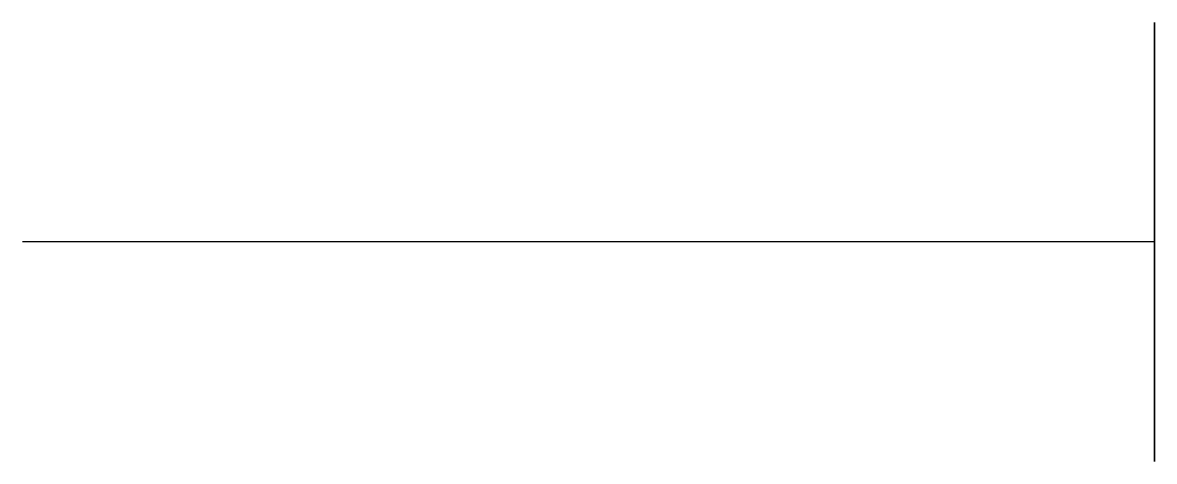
# Model space of a CAD drawing. Header units: centimetres. Extents: x 3241.6 to 3255, y 1504 to 1509.2.
import ezdxf

# ---------------------------------------------------------------- set-up
doc = ezdxf.new("R2010")
doc.units = ezdxf.units.CM
doc.layers.add('ManerExterior', color=250, linetype='Continuous')

msp = doc.modelspace()

# ---------------------------------------------------------------- linework, layer by layer
at = {"layer": 'ManerExterior', "extrusion": (-1, 0, 6.12323e-17)}
msp.add_line((3255.003, 1506.645, 2.398), (3241.603, 1506.645, 2.398), dxfattribs=at)
at = {"layer": 'ManerExterior', "extrusion": (0, -1, 0)}
msp.add_line((3241.603, 1506.645, 2.398), (3241.603, 1506.645, 5.398), dxfattribs=at)
msp.add_lwpolyline([(3241.603, 5.398), (3243.29, 5.567), (3245.071, 5.566), (3246.899, 5.448), (3248.723, 5.268), (3250.495, 5.079), (3252.165, 4.936), (3253.684, 4.891), (3255.003, 4.998)], dxfattribs=at)
at = {"layer": 'ManerExterior', "extrusion": (-1, 0, 6.12323e-17)}
msp.add_circle((-1506.645, 2.398, -3255.003), 2.6, dxfattribs=at)

doc.saveas('drawing.dxf')
